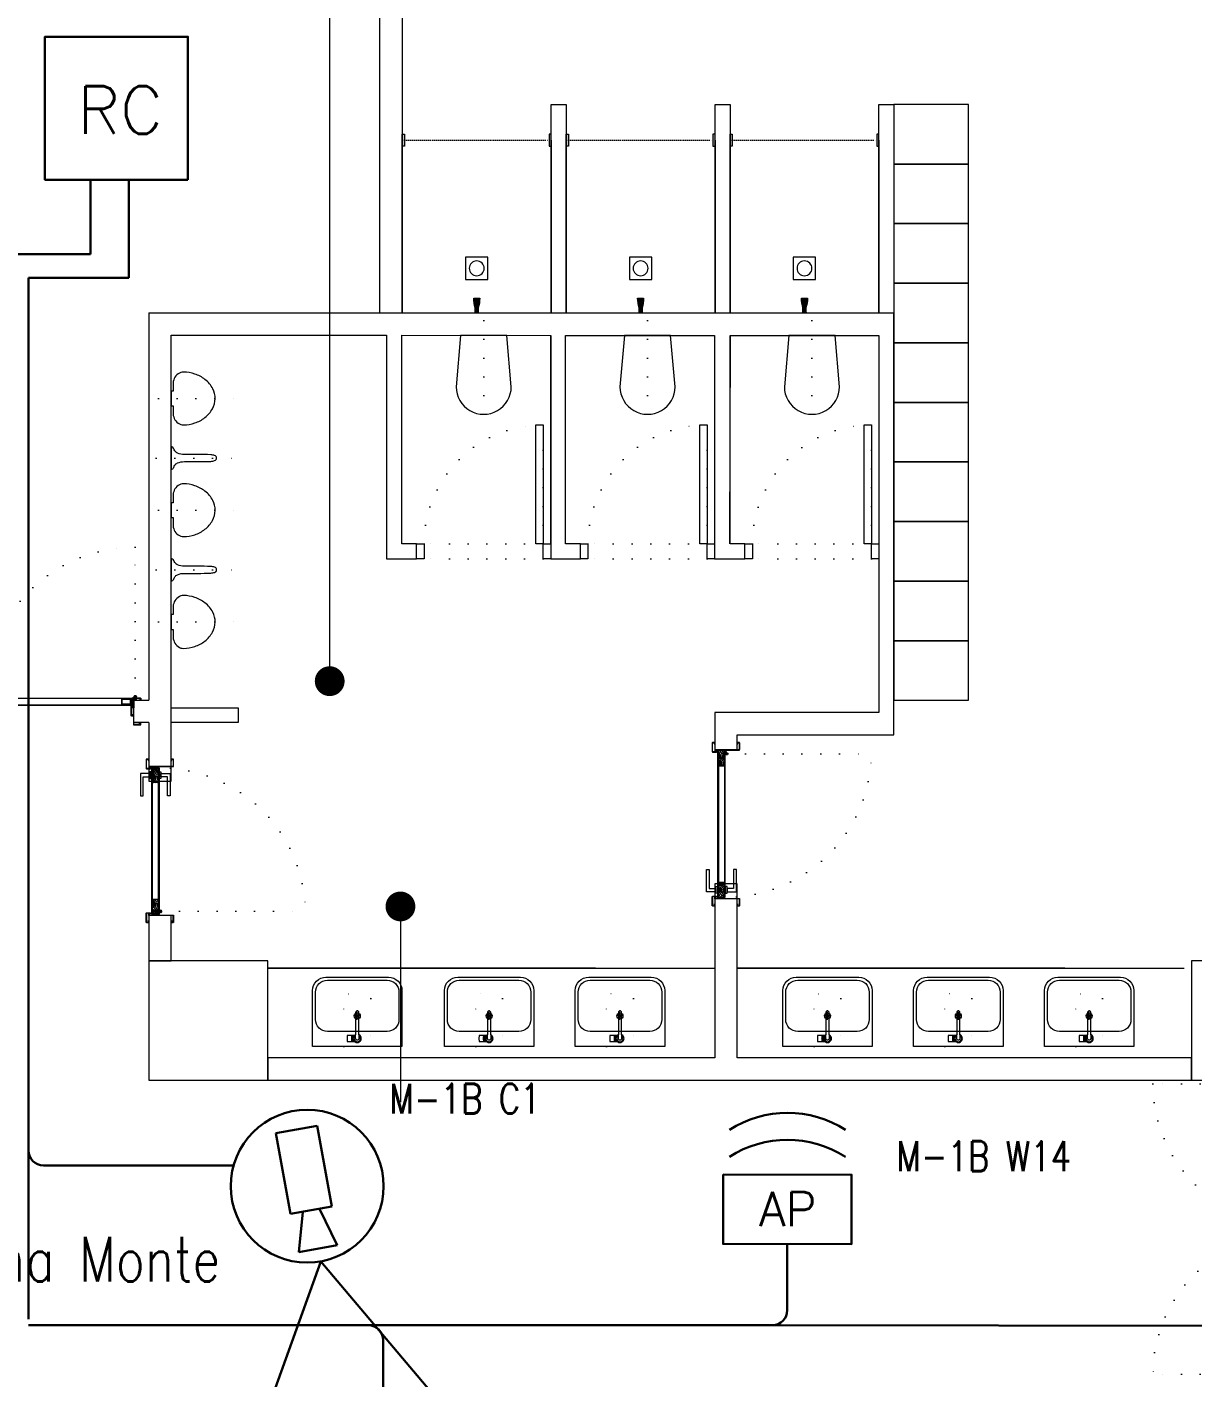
# Model space of a CAD drawing. Header units: metres. Extents: x -13621 to 152406, y -16073 to 22221.
# Drawn here: x 84778 to 85561, y 6990 to 7897 of the extents above; entities that cross this region are included whole.
import ezdxf

# ---------------------------------------------------------------- set-up
doc = ezdxf.new("R2010")
doc.units = ezdxf.units.M
doc.header["$LTSCALE"] = 100
doc.header["$MEASUREMENT"] = 0
doc.linetypes.add('DOT2', pattern=[0.125, 0, -0.125])
doc.linetypes.add('HIDDEN', pattern=[0.375, 0.25, -0.125])
doc.layers.get('0').update_dxf_attribs({"color": 9, "lineweight": 9})
for name, color, linetype, lineweight in [('00', 9, 'Continuous', 9), ('01', 9, 'Continuous', 9), ('05', 9, 'Continuous', 9), ('05S', 9, 'Continuous', 9), ('05V', 9, 'Continuous', 9), ('06B', 9, 'Continuous', 9), ('06C @ 1', 9, 'Continuous', 9), ('07K', 9, 'Continuous', 9), ('09', 9, 'Continuous', 9), ('10', 9, 'Continuous', 9), ('11', 9, 'Continuous', 9), ('12', 9, 'Continuous', 9), ('15', 9, 'Continuous', 9), ('20', 9, 'DOT2', 9), ('21_mahal200', 9, 'Continuous', 9), ('Data  Tavan', 170, 'Continuous', 30), ('E-ACCESS POINT (KABLOSUZ ERİŞİM İÇİN)', 7, 'Continuous', 30), ('E-DAHİLİ DOME KAMERA', 7, 'Continuous', 30), ('E-DAHİLİ KAMERA', 7, 'Continuous', 30), ('E-TELEFON  DATA RACK KABİN', 7, 'Continuous', 30), ('E-YAZI', 7, 'Continuous', 30)]:
    doc.layers.add(name, color=color, linetype=linetype, lineweight=lineweight)
doc.styles.add('E-YAZI', font='txttw.shx')
doc.styles.add('MuuM_TEXT-STANDART', font='ARIALN.TTF')
doc.dimstyles.new('MuuM_DIM200', dxfattribs={"dimscale": 20, "dimtxt": 2, "dimasz": 1, "dimexe": 1, "dimexo": 1, "dimgap": 1, "dimtad": 1, "dimdec": 1, "dimrnd": 0.5, "dimdsep": 46, "dimtxsty": 'MuuM_TEXT-STANDART', "dimblk": 'ARCHTICK', "dimcen": 0, "dimdle": 0.15, "dimclrd": 256, "dimclre": 256, "dimclrt": 256, "dimadec": 0, "dimazin": 0, "dimtfac": 5, "dimtdec": 1, "dimtix": 1, "dimtmove": 2, "dimatfit": 3, "dimldrblk": 'DOT', "dimfxl": 3, "dimfxlon": 1, "dimtolj": 1, "dimlwd": -1, "dimlwe": -1, "dimarcsym": 0})

# ---------------------------------------------------------------- blocks, each defined once
blk = doc.blocks.new('100_TELEFON DATA RACK KABİN')
at = {"layer": 'E-TELEFON  DATA RACK KABİN', "color": 4}
blk.add_lwpolyline([(2.4, 0), (2.4, 4.8), (-2.4, 4.8), (-2.4, 0)], close=True, dxfattribs=at)
at = {"layer": 'E-TELEFON  DATA RACK KABİN', "color": 3, "style": 'E-YAZI'}
blk.add_text('RC', height=1.6, dxfattribs=at).set_placement((-1.312, 1.543))
blk = doc.blocks.new('100_DAHİLİ DOME KAMERA')
at = {"layer": 'E-DAHİLİ DOME KAMERA', "color": 4}
for p, q in [((-1.936, 0.715), (-1.936, -0.689)), ((0.82, 0.715), (-1.936, 0.715)), ((0.82, -0.689), (0.82, 0.715)), ((0.82, 0.294), (2.131, 0.668)), ((2.131, 0.668), (2.131, -0.643)), ((0.82, -0.268), (2.131, -0.643)), ((-1.936, -0.689), (0.82, -0.689))]:
    blk.add_line(p, q, dxfattribs=at)
at = {"layer": 'E-DAHİLİ DOME KAMERA', "color": 4, "linetype": 'Continuous'}
blk.add_circle((0, 0), 2.566, dxfattribs=at)
at = {"layer": 'E-DAHİLİ KAMERA', "color": 4}
for q in [(13.416, 6.264), (13.416, -6.264)]:
    blk.add_line((2.566, 0), q, dxfattribs=at)
blk = doc.blocks.new('*U215')
at = {"layer": 'E-ACCESS POINT (KABLOSUZ ERİŞİM İÇİN)', "color": 4}
blk.add_lwpolyline([(-2.395, 3.237), (2.395, 3.237), (2.395, 0.647), (-2.395, 0.647)], close=True, dxfattribs=at)
at = {"layer": 'E-ACCESS POINT (KABLOSUZ ERİŞİM İÇİN)', "color": 3}
for centre in [(0, 1.555), (0, 0.549)]:
    blk.add_arc(centre, 3.988, 57.1828, 122.8172, dxfattribs=at)
at = {"layer": 'E-ACCESS POINT (KABLOSUZ ERİŞİM İÇİN)', "color": 3, "style": 'E-YAZI'}
blk.add_text('AP', height=1.28, dxfattribs=at).set_placement((-1.054, 1.311))
blk = doc.blocks.new('p-kolon_80x80')
blk.add_lwpolyline([(-40, -40), (40, -40), (40, 40), (-40, 40)], close=True)
blk = doc.blocks.new('1.Bod.Ara.Sitatik Elk')
at = {"layer": '01'}
for p in [(900, -1400), (1600, -1400)]:
    blk.add_blockref('p-kolon_80x80', p, dxfattribs=at)
blk = doc.blocks.new('_ArchTick')
at = {"color": 0, "linetype": 'ByBlock', "const_width": 0.15}
blk.add_lwpolyline([(-0.5, -0.5), (0.5, 0.5)], dxfattribs=at)
blk = doc.blocks.new('_Dot')
at = {"color": 0, "linetype": 'ByBlock', "lineweight": -2}
blk.add_line((-0.5, 0), (-1, 0), dxfattribs=at)
at = {"color": 0, "linetype": 'ByBlock', "const_width": 0.5}
blk.add_lwpolyline([(-0.25, 0, 1), (0.25, 0, 1)], format="xyb", close=True, dxfattribs=at)
blk = doc.blocks.new('p-kapı kolu')
for points in [[(2.2, 0), (2.2, -1.25), (-2.2, -1.25), (-2.2, 0), (2.2, 0)], [(1.225, -1.25), (1.225, -7.5), (-13.775, -7.5), (-13.775, -5.625), (-1.025, -5.625), (-1.025, -5.625), (-1.025, -1.25), (1.225, -1.25)]]:
    blk.add_lwpolyline(points)
blk = doc.blocks.new('K-AH-01')
at = {"layer": '09'}
h = blk.add_hatch(dxfattribs=at)
h.set_pattern_fill('LOGEND', color=256, scale=10, style=0)
h.set_pattern_definition([(7e-15, (-3944.073, -2726.897), (10, 10), [3, -7]), (7e-15, (-3944.073, -2726.397), (10, 10), [3, -7]), (7e-15, (-3943.573, -2725.397), (10, 10), [2, -8]), (7e-15, (-3943.073, -2724.397), (10, 10), [1.5, -8.5]), (7e-15, (-3943.073, -2723.397), (10, 10), [1, -9]), (7e-15, (-3945.573, -2722.397), (10, 10), [0.5, -2.5, 0.5, -6.5]), (7e-15, (-3944.073, -2721.897), (10, 10), [0.5, -4, 1.5, -4]), (7e-15, (-3942.073, -2721.397), (10, 10), [0.5, -0.5, 0.5, -8.5]), (7e-15, (-3942.573, -2720.897), (10, 10), [0.5, -9.5]), (7e-15, (-3943.073, -2719.897), (10, 10), [1.5, -8.5]), (7e-15, (-3943.073, -2718.897), (10, 10), [2, -8]), (7e-15, (-3943.573, -2717.897), (10, 10), [2.5, -3, 0.5, -4]), (90, (-3947.573, -2723.897), (-10, 10), [0.5, -1, 2.5, -6]), (90, (-3947.073, -2722.897), (-10, 10), [0.5, -0.5, 1.5, -7.5]), (90, (-3946.573, -2718.897), (-10, 10), [1, -9]), (90, (-3946.073, -2722.897), (-10, 10), [2, -3, 0.5, -4.5]), (90, (-3945.573, -2717.397), (-10, 10), [0.5, -9.5]), (90, (-3945.073, -2722.397), (-10, 10), [1.5, -8.5]), (90, (-3944.073, -2721.897), (-10, 10), [1, -9]), (90, (-3943.073, -2721.897), (-10, 10), [0.5, -1.5, 1.5, -6.5]), (90, (-3942.573, -2721.397), (-10, 10), [0.5, -9.5]), (90, (-3942.073, -2723.397), (-10, 10), [1.4, -8.6]), (90, (-3941.573, -2725.397), (-10, 10), [1, -9]), (90, (-3940.573, -2721.397), (-10, 10), [0.5, -9.5]), (90, (-3939.573, -2721.897), (-10, 10), [1.5, -8.5]), (90, (-3938.573, -2721.897), (-10, 10), [1.5, -8.5]), (45, (-3940.073, -2725.8966), (1e-15, 10), [0.7071, -0.7071, 0.7071, -12.020836]), (45, (-3942.073, -2723.3966), (1e-15, 10), [1.4142, -12.727936]), (45, (-3946.073, -2718.3966), (1e-15, 10), [1.4142, -12.727936]), (45, (-3944.073, -2720.8966), (1e-15, 10), [1.4142, -12.727936]), (45, (-3943.573, -2722.8966), (1e-15, 10), [1.4142, -12.727936]), (45, (-3940.573, -2724.8966), (1e-15, 10), [1.4142, -12.727936]), (45, (-3941.573, -2724.3966), (1e-15, 10), [2.12132, -12.020816]), (45, (-3944.573, -2719.8966), (1e-15, 10), [0.7071, -13.435036]), (45, (-3945.073, -2718.8966), (1e-15, 10), [0.7071, -13.435036]), (45, (-3941.073, -2718.8966), (1e-15, 10), [0.7071, -13.435036]), (45, (-3945.073, -2723.8966), (1e-15, 10), [0.7071, -13.435036]), (45, (-3939.573, -2720.3966), (1e-15, 10), [0.7071, -13.435036]), (45, (-3943.073, -2721.3966), (1e-15, 10), [0.7071, -13.435036]), (45, (-3942.073, -2720.3966), (1e-15, 10), [0.7071, -13.435036]), (135, (-3942.573, -2722.3966), (-10, 1e-15), [0.7071, -0.7071, 2.12132, -10.606616]), (135, (-3941.073, -2722.3966), (-10, 1e-15), [0.7071, -13.435036]), (135, (-3941.073, -2725.8966), (-10, 1e-15), [0.7071, -13.435036]), (135, (-3943.073, -2723.3966), (-10, 1e-15), [0.7071, -13.435036]), (135, (-3941.573, -2721.3966), (-10, 1e-15), [0.7071, -13.435036]), (135, (-3944.073, -2723.8966), (-10, 1e-15), [0.7071, -13.435036]), (135, (-3940.073, -2723.8966), (-10, 1e-15), [0.7071, -13.435036]), (135, (-3947.073, -2726.8966), (-10, 1e-15), [0.7071, -13.435036]), (135, (-3946.573, -2726.3966), (-10, 1e-15), [1.4142, -12.727936]), (135, (-3946.073, -2725.8966), (-10, 1e-15), [1.4142, -12.727936]), (135, (-3945.073, -2725.8966), (-10, 1e-15), [1.4142, -12.727936]), (135, (-3944.573, -2724.8966), (-10, 1e-15), [1.4142, -12.727936]), (135, (-3940.573, -2720.8966), (-10, 1e-15), [1.4142, -12.727936]), (135, (-3938.573, -2725.8966), (-10, 1e-15), [1.4142, -12.727936]), (135, (-3938.073, -2717.8966), (-10, 1e-15), [1.4142, -12.727936]), (135, (-3938.073, -2718.8966), (-10, 1e-15), [1.4142, -12.727936]), (135, (-3939.073, -2719.3966), (-10, 1e-15), [1.4142, -12.727936]), (135, (-3946.073, -2719.3966), (-10, 1e-15), [2.12132, -12.020816]), (135, (-3939.573, -2720.3966), (-10, 1e-15), [2.12132, -12.020816]), (26.56505, (-3945.0727, -2717.3966), (10, 4e-09), [1.118, -21.24268]), (26.56505, (-3945.0727, -2722.3966), (10, 4e-09), [1.118, -21.24268]), (26.56505, (-3944.0727, -2719.3966), (10, 4e-09), [1.118, -21.24268]), (26.56505, (-3941.0727, -2726.3966), (10, 4e-09), [1.118, -21.24268]), (26.56505, (-3941.5727, -2725.3966), (10, 4e-09), [1.118, -21.24268]), (26.56505, (-3944.5727, -2723.3966), (10, 4e-09), [1.118, -21.24268]), (26.56505, (-3944.5727, -2718.3966), (10, 4e-09), [1.118, -21.24268]), (26.56505, (-3941.5727, -2721.3966), (10, 4e-09), [2.236, -20.12468]), (63.43495, (-3941.5727, -2719.8966), (5e-10, 10), [1.118, -21.24268]), (63.43495, (-3940.0727, -2722.8966), (5e-10, 10), [1.118, -21.24268]), (63.43495, (-3945.0727, -2720.8966), (5e-10, 10), [1.118, -21.24268]), (63.43495, (-3947.0727, -2720.3966), (5e-10, 10), [1.118, -21.24268]), (63.43495, (-3941.0727, -2722.3966), (5e-10, 10), [1.118, -21.24268]), (63.43495, (-3942.0727, -2722.3966), (5e-10, 10), [1.118, -21.24268]), (63.43495, (-3946.0727, -2720.8966), (5e-10, 10), [2.236, -20.12468]), (63.43495, (-3938.5727, -2724.3966), (5e-10, 10), [2.236, -20.12468]), (63.43495, (-3939.5727, -2723.8966), (5e-10, 10), [2.236, -20.12468]), (116.56505, (-3947.5727, -2725.3966), (-4e-09, 10), [1.118, -21.24268]), (116.56505, (-3947.5727, -2719.8966), (-4e-09, 10), [1.118, -21.24268]), (116.56505, (-3945.5727, -2726.8966), (-4e-09, 10), [1.118, -21.24268]), (116.56505, (-3946.5727, -2717.8966), (-4e-09, 10), [1.118, -21.24268]), (116.56505, (-3945.5727, -2723.8966), (-4e-09, 10), [1.118, -21.24268]), (116.56505, (-3943.5727, -2722.8966), (-4e-09, 10), [1.118, -21.24268]), (116.56505, (-3942.5727, -2720.8966), (-4e-09, 10), [1.118, -21.24268]), (116.56505, (-3947.0727, -2724.8966), (3.2e-06, 10.0000016), [1.118, -21.24268]), (116.56505, (-3944.5727, -2723.3966), (-4e-09, 10), [1.118, -21.24268]), (116.56505, (-3941.5727, -2724.3966), (-4e-09, 10), [1.118, -21.24268]), (116.56505, (-3940.5727, -2723.3966), (-4e-09, 10), [1.118, -21.24268]), (116.56505, (-3938.5727, -2720.3966), (-4e-09, 10), [1.118, -21.24268]), (116.56505, (-3946.0727, -2717.3966), (-4e-09, 10), [1.118, -21.24268]), (116.56505, (-3947.5727, -2717.8966), (-4e-09, 10), [2.236, -20.12468]), (116.56505, (-3946.0727, -2724.8966), (-4e-09, 10), [2.236, -20.12468]), (153.43495, (-3947.5727, -2726.3966), (-10, 5e-10), [1.118, -21.24268]), (153.43495, (-3939.0727, -2726.8966), (-10, 5e-10), [1.118, -21.24268]), (153.43495, (-3939.5727, -2721.8966), (-10, 5e-10), [1.118, -21.24268]), (153.43495, (-3943.5727, -2725.3966), (-10, 5e-10), [1.118, -21.24268]), (153.43495, (-3944.0727, -2726.3966), (-10, 5e-10), [1.118, -21.24268]), (153.43495, (-3943.0727, -2724.3966), (-10, 5e-10), [1.118, -21.24268]), (153.43495, (-3940.0727, -2718.3966), (-10, 5e-10), [1.118, -21.24268]), (153.43495, (-3939.0727, -2717.8966), (-10, 5e-10), [2.236, -20.12468])])
h.paths.add_polyline_path([(10.77, 6.46), (10.77, 2.46), (0.77, 2.46), (0.77, 6.46)])
h = blk.add_hatch(dxfattribs=at)
h.set_pattern_fill('LOGEND', color=256, scale=10, style=0)
h.set_pattern_definition([(7e-15, (-3938.781, -2726.897), (10, 10), [3, -7]), (7e-15, (-3938.781, -2726.397), (10, 10), [3, -7]), (7e-15, (-3938.281, -2725.397), (10, 10), [2, -8]), (7e-15, (-3937.781, -2724.397), (10, 10), [1.5, -8.5]), (7e-15, (-3937.781, -2723.397), (10, 10), [1, -9]), (7e-15, (-3940.281, -2722.397), (10, 10), [0.5, -2.5, 0.5, -6.5]), (7e-15, (-3938.781, -2721.897), (10, 10), [0.5, -4, 1.5, -4]), (7e-15, (-3936.781, -2721.397), (10, 10), [0.5, -0.5, 0.5, -8.5]), (7e-15, (-3937.281, -2720.897), (10, 10), [0.5, -9.5]), (7e-15, (-3937.781, -2719.897), (10, 10), [1.5, -8.5]), (7e-15, (-3937.781, -2718.897), (10, 10), [2, -8]), (7e-15, (-3938.281, -2717.897), (10, 10), [2.5, -3, 0.5, -4]), (90, (-3942.281, -2723.897), (-10, 10), [0.5, -1, 2.5, -6]), (90, (-3941.781, -2722.897), (-10, 10), [0.5, -0.5, 1.5, -7.5]), (90, (-3941.281, -2718.897), (-10, 10), [1, -9]), (90, (-3940.781, -2722.897), (-10, 10), [2, -3, 0.5, -4.5]), (90, (-3940.281, -2717.397), (-10, 10), [0.5, -9.5]), (90, (-3939.781, -2722.397), (-10, 10), [1.5, -8.5]), (90, (-3938.781, -2721.897), (-10, 10), [1, -9]), (90, (-3937.781, -2721.897), (-10, 10), [0.5, -1.5, 1.5, -6.5]), (90, (-3937.281, -2721.397), (-10, 10), [0.5, -9.5]), (90, (-3936.781, -2723.397), (-10, 10), [1.4, -8.6]), (90, (-3936.281, -2725.397), (-10, 10), [1, -9]), (90, (-3935.281, -2721.397), (-10, 10), [0.5, -9.5]), (90, (-3934.281, -2721.897), (-10, 10), [1.5, -8.5]), (90, (-3933.281, -2721.897), (-10, 10), [1.5, -8.5]), (45, (-3934.781, -2725.8966), (1e-15, 10), [0.7071, -0.7071, 0.7071, -12.020836]), (45, (-3936.781, -2723.3966), (1e-15, 10), [1.4142, -12.727936]), (45, (-3940.781, -2718.3966), (1e-15, 10), [1.4142, -12.727936]), (45, (-3938.781, -2720.8966), (1e-15, 10), [1.4142, -12.727936]), (45, (-3938.281, -2722.8966), (1e-15, 10), [1.4142, -12.727936]), (45, (-3935.281, -2724.8966), (1e-15, 10), [1.4142, -12.727936]), (45, (-3936.281, -2724.3966), (1e-15, 10), [2.12132, -12.020816]), (45, (-3939.281, -2719.8966), (1e-15, 10), [0.7071, -13.435036]), (45, (-3939.781, -2718.8966), (1e-15, 10), [0.7071, -13.435036]), (45, (-3935.781, -2718.8966), (1e-15, 10), [0.7071, -13.435036]), (45, (-3939.781, -2723.8966), (1e-15, 10), [0.7071, -13.435036]), (45, (-3934.281, -2720.3966), (1e-15, 10), [0.7071, -13.435036]), (45, (-3937.781, -2721.3966), (1e-15, 10), [0.7071, -13.435036]), (45, (-3936.781, -2720.3966), (1e-15, 10), [0.7071, -13.435036]), (135, (-3937.281, -2722.3966), (-10, 1e-15), [0.7071, -0.7071, 2.12132, -10.606616]), (135, (-3935.781, -2722.3966), (-10, 1e-15), [0.7071, -13.435036]), (135, (-3935.781, -2725.8966), (-10, 1e-15), [0.7071, -13.435036]), (135, (-3937.781, -2723.3966), (-10, 1e-15), [0.7071, -13.435036]), (135, (-3936.281, -2721.3966), (-10, 1e-15), [0.7071, -13.435036]), (135, (-3938.781, -2723.8966), (-10, 1e-15), [0.7071, -13.435036]), (135, (-3934.781, -2723.8966), (-10, 1e-15), [0.7071, -13.435036]), (135, (-3941.781, -2726.8966), (-10, 1e-15), [0.7071, -13.435036]), (135, (-3941.281, -2726.3966), (-10, 1e-15), [1.4142, -12.727936]), (135, (-3940.781, -2725.8966), (-10, 1e-15), [1.4142, -12.727936]), (135, (-3939.781, -2725.8966), (-10, 1e-15), [1.4142, -12.727936]), (135, (-3939.281, -2724.8966), (-10, 1e-15), [1.4142, -12.727936]), (135, (-3935.281, -2720.8966), (-10, 1e-15), [1.4142, -12.727936]), (135, (-3933.281, -2725.8966), (-10, 1e-15), [1.4142, -12.727936]), (135, (-3932.781, -2717.8966), (-10, 1e-15), [1.4142, -12.727936]), (135, (-3932.781, -2718.8966), (-10, 1e-15), [1.4142, -12.727936]), (135, (-3933.781, -2719.3966), (-10, 1e-15), [1.4142, -12.727936]), (135, (-3940.781, -2719.3966), (-10, 1e-15), [2.12132, -12.020816]), (135, (-3934.281, -2720.3966), (-10, 1e-15), [2.12132, -12.020816]), (26.56505, (-3939.7813, -2717.3966), (10, 4e-09), [1.118, -21.24268]), (26.56505, (-3939.7813, -2722.3966), (10, 4e-09), [1.118, -21.24268]), (26.56505, (-3938.7813, -2719.3966), (10, 4e-09), [1.118, -21.24268]), (26.56505, (-3935.7813, -2726.3966), (10, 4e-09), [1.118, -21.24268]), (26.56505, (-3936.2813, -2725.3966), (10, 4e-09), [1.118, -21.24268]), (26.56505, (-3939.2813, -2723.3966), (10, 4e-09), [1.118, -21.24268]), (26.56505, (-3939.2813, -2718.3966), (10, 4e-09), [1.118, -21.24268]), (26.56505, (-3936.2813, -2721.3966), (10, 4e-09), [2.236, -20.12468]), (63.43495, (-3936.2813, -2719.8966), (5e-10, 10), [1.118, -21.24268]), (63.43495, (-3934.7813, -2722.8966), (5e-10, 10), [1.118, -21.24268]), (63.43495, (-3939.7813, -2720.8966), (5e-10, 10), [1.118, -21.24268]), (63.43495, (-3941.7813, -2720.3966), (5e-10, 10), [1.118, -21.24268]), (63.43495, (-3935.7813, -2722.3966), (5e-10, 10), [1.118, -21.24268]), (63.43495, (-3936.7813, -2722.3966), (5e-10, 10), [1.118, -21.24268]), (63.43495, (-3940.7813, -2720.8966), (5e-10, 10), [2.236, -20.12468]), (63.43495, (-3933.2813, -2724.3966), (5e-10, 10), [2.236, -20.12468]), (63.43495, (-3934.2813, -2723.8966), (5e-10, 10), [2.236, -20.12468]), (116.56505, (-3942.2813, -2725.3966), (-4e-09, 10), [1.118, -21.24268]), (116.56505, (-3942.2813, -2719.8966), (-4e-09, 10), [1.118, -21.24268]), (116.56505, (-3940.2813, -2726.8966), (-4e-09, 10), [1.118, -21.24268]), (116.56505, (-3941.2813, -2717.8966), (-4e-09, 10), [1.118, -21.24268]), (116.56505, (-3940.2813, -2723.8966), (-4e-09, 10), [1.118, -21.24268]), (116.56505, (-3938.2813, -2722.8966), (-4e-09, 10), [1.118, -21.24268]), (116.56505, (-3937.2813, -2720.8966), (-4e-09, 10), [1.118, -21.24268]), (116.56505, (-3941.7813, -2724.8966), (3.2e-06, 10.0000016), [1.118, -21.24268]), (116.56505, (-3939.2813, -2723.3966), (-4e-09, 10), [1.118, -21.24268]), (116.56505, (-3936.2813, -2724.3966), (-4e-09, 10), [1.118, -21.24268]), (116.56505, (-3935.2813, -2723.3966), (-4e-09, 10), [1.118, -21.24268]), (116.56505, (-3933.2813, -2720.3966), (-4e-09, 10), [1.118, -21.24268]), (116.56505, (-3940.7813, -2717.3966), (-4e-09, 10), [1.118, -21.24268]), (116.56505, (-3942.2813, -2717.8966), (-4e-09, 10), [2.236, -20.12468]), (116.56505, (-3940.7813, -2724.8966), (-4e-09, 10), [2.236, -20.12468]), (153.43495, (-3942.2813, -2726.3966), (-10, 5e-10), [1.118, -21.24268]), (153.43495, (-3933.7813, -2726.8966), (-10, 5e-10), [1.118, -21.24268]), (153.43495, (-3934.2813, -2721.8966), (-10, 5e-10), [1.118, -21.24268]), (153.43495, (-3938.2813, -2725.3966), (-10, 5e-10), [1.118, -21.24268]), (153.43495, (-3938.7813, -2726.3966), (-10, 5e-10), [1.118, -21.24268]), (153.43495, (-3937.7813, -2724.3966), (-10, 5e-10), [1.118, -21.24268]), (153.43495, (-3934.7813, -2718.3966), (-10, 5e-10), [1.118, -21.24268]), (153.43495, (-3933.7813, -2717.8966), (-10, 5e-10), [2.236, -20.12468])])
h.paths.add_polyline_path([(89.06, 2.47), (89.06, 6.46), (99.06, 6.47), (99.06, 2.47)])
at = {"layer": '10'}
for points in [[(-0.44, -1.7), (1.3, -1.7, 0.414214), (1.6, -1.4), (1.6, 1.1, 0.414214), (1.3, 1.4, 0.414214), (1, 1.1), (1, 0.2), (0.2, 0.2), (0.2, 16.4, 0.414214), (-0.1, 16.7), (-4.6, 16.7, 0.414214), (-4.9, 16.4), (-4.9, 15.3, 0.414214), (-4.6, 15), (-3.5, 15), (-3.5, 15.2), (-4.6, 15.2, -0.414214), (-4.7, 15.3), (-4.7, 16.4, -0.414214), (-4.6, 16.5), (-0.2, 16.5), (-0.1, 16.5, -0.414214), (0, 16.4), (0, 0), (1.2, 0), (1.2, 1.1, -0.414214), (1.3, 1.2, -0.414214), (1.4, 1.1), (1.4, -1.4, -0.414214), (1.3, -1.5), (-0.44, -1.5), (-4.6, -1.5, -0.414214), (-4.7, -1.4), (-4.7, -0.3, -0.414214), (-4.6, -0.2), (-3.5, -0.2), (-3.5, 0), (-4.6, 0, 0.414214), (-4.9, -0.3), (-4.9, -1.4, 0.414214), (-4.6, -1.7)], [(100.44, -1.7), (98.7, -1.7, -0.414214), (98.4, -1.4), (98.4, 1.1, -0.414214), (98.7, 1.4, -0.414214), (99, 1.1), (99, 0.2), (99.8, 0.2), (99.8, 16.4, -0.414214), (100.1, 16.7), (104.6, 16.7, -0.414214), (104.9, 16.4), (104.9, 15.3, -0.414214), (104.6, 15), (103.5, 15), (103.5, 15.2), (104.6, 15.2, 0.414214), (104.7, 15.3), (104.7, 16.4, 0.414214), (104.6, 16.5), (100.2, 16.5), (100.1, 16.5, 0.414214), (100, 16.4), (100, 0), (98.8, 0), (98.8, 1.1, 0.414214), (98.7, 1.2, 0.414214), (98.6, 1.1), (98.6, -1.4, 0.414214), (98.7, -1.5), (100.44, -1.5), (104.6, -1.5, 0.414214), (104.7, -1.4), (104.7, -0.3, 0.414214), (104.6, -0.2), (103.5, -0.2), (103.5, 0), (104.6, 0, -0.414214), (104.9, -0.3), (104.9, -1.4, -0.414214), (104.6, -1.7)], [(2.15, 7.6), (0.77, 6.96), (0.77, 4.09), (0.57, 4.09), (0.57, 7.09), (2.04, 7.77, -14.796002)]]:
    blk.add_lwpolyline(points, format="xyb", close=True, dxfattribs=at)
blk.add_circle((2.72, 8.09), 0.55, dxfattribs=at)
at = {"layer": '12'}
for points in [[(0.77, 6.46), (99.06, 6.47), (99.06, 6.97), (0.77, 6.96)], [(0.77, 2.46), (10.77, 2.46), (10.77, 6.46), (0.77, 6.46)], [(0.77, 2.46), (99.06, 2.46), (99.06, 1.96), (0.77, 1.96)], [(89.06, 2.46), (99.06, 2.46), (99.06, 6.47), (89.06, 6.47)]]:
    blk.add_lwpolyline(points, close=True, dxfattribs=at)
at = {"layer": '20'}
blk.add_lwpolyline([(2.72, 8.09), (2.72, 105.23)], dxfattribs=at)
at = {"layer": '20', "linetype": 'HIDDEN'}
for points in [[(1.97, 6.89), (1.97, 5.39), (3.47, 5.39), (3.47, 6.89)], [(2.17, 7.58), (2.17, 5.59), (3.27, 5.59), (3.27, 7.58)]]:
    blk.add_lwpolyline(points, dxfattribs=at)
at = {"layer": '20'}
blk.add_arc((0.77, 6.96), 98.29, 357.08416, 88.86324, dxfattribs=at)
at = {"layer": '06C @ 1', "xscale": -1, "rotation": 180}
blk.add_blockref('p-kapı kolu', (94.06, 6.97), dxfattribs=at)
at = {"layer": '06C @ 1'}
blk.add_blockref('p-kapı kolu', (94.06, 1.96), dxfattribs=at)
blk = doc.blocks.new('p-duş kabini')
at = {"layer": '05S'}
h = blk.add_hatch(color=256, dxfattribs=at)
h.paths.add_polyline_path([(-485, 1200), (-485, 1120), (-500, 1120), (-500, 1200)])
h.paths.add_polyline_path([(485, 1200), (485, 1120), (500, 1120), (500, 1200)])
h = blk.add_hatch(color=256, dxfattribs=at)
edge = h.paths.add_edge_path()
edge.add_line((20, 100), (-20, 100))
edge.add_arc((217, 103.2), 237.1, 180.77287, 196.71945)
edge.add_line((-10, 35), (-10, 4))
edge.add_line((-10, 4), (-15, 4))
edge.add_line((-15, 4), (-15, 0))
edge.add_line((-15, 0), (15, 0))
edge.add_line((15, 0), (15, 4))
edge.add_line((15, 4), (10, 4))
edge.add_line((10, 4), (10, 35))
edge.add_arc((-217, 103.2), 237.1, 343.28055, 359.22713)
for points in [[(-485, 1200), (-485, 1120), (-500, 1120), (-500, 1200)], [(485, 1200), (485, 1120), (500, 1120), (500, 1200)], [(75, 375), (75, 225), (-75, 225), (-75, 375)]]:
    blk.add_lwpolyline(points, close=True)
blk.add_lwpolyline([(-500, 1160), (-500, 0), (500, 0), (500, 1160)])
at = {"linetype": 'DOT2'}
blk.add_lwpolyline([(485, 1160), (-485, 1160)], dxfattribs=at)
blk.add_lwpolyline([(20, 100), (-20, 100, 0.069693), (-10, 35), (-10, 4), (-15, 4), (-15, 0), (15, 0), (15, 4), (10, 4), (10, 35, 0.069693), (20, 100)], format="xyb")
blk.add_circle((0, 300), 50)
blk = doc.blocks.new('gr-p-barel kilitli kapı kolu')
at = {"layer": '05S'}
h = blk.add_hatch(color=256, dxfattribs=at)
h.paths.add_polyline_path([(1.3, 0.8), (-1.3, 0.8), (-1.3, 0.7), (1.3, 0.7)])
h.paths.add_polyline_path([(2.75, 0.7), (-2.75, 0.7), (-2.75, 0), (2.75, 0)])
h.paths.add_polyline_path([(-11.7, 4.9), (-11.7, 6.7), (0.9, 6.7), (0.9, 0.8), (-0.9, 0.8), (-0.9, 4.9)])
at = {"flags": 128}
for points in [[(-0.9, 0.8), (-0.9, 4.9), (-11.7, 4.9), (-11.7, 6.7), (0.9, 6.7), (0.9, 0.8)], [(-0.8, 5), (0.8, 6.6)]]:
    blk.add_lwpolyline(points, dxfattribs=at)
blk.add_lwpolyline([(-2.75, 0), (-2.75, 0.7), (2.75, 0.7), (2.75, 0)])
blk.add_lwpolyline([(-1.3, 0.7), (1.3, 0.7), (1.3, 0.8), (-1.3, 0.8)], close=True)
blk = doc.blocks.new('prf-scr2')
at = {"linetype": 'DOT2', "ltscale": 10}
blk.add_line((0, 0.19), (0, -1.06), dxfattribs=at)
for p, q in [((0.09, -0.24), (-0.09, -0.2)), ((-0.09, -0.24), (0.09, -0.28)), ((0.09, -0.32), (-0.09, -0.28)), ((-0.09, -0.32), (0.09, -0.36)), ((0.09, -0.4), (-0.09, -0.36)), ((-0.09, -0.4), (0.09, -0.44)), ((0.09, -0.48), (-0.09, -0.44)), ((-0.09, -0.48), (0.09, -0.52)), ((0.09, -0.56), (-0.09, -0.52)), ((-0.09, -0.56), (0.09, -0.6)), ((0.09, -0.64), (-0.09, -0.6)), ((-0.09, -0.64), (0.09, -0.68)), ((0.09, -0.72), (-0.09, -0.68)), ((-0.09, -0.72), (0.09, -0.76)), ((0.06, -0.84), (-0.08, -0.76)), ((-0.07, -0.8), (0.06, -0.84)), ((0.09, -0.17), (0, -0.15)), ((0, -0.18), (0.09, -0.2))]:
    blk.add_line(p, q)
blk.add_lwpolyline([(0.23, 0), (-0.23, 0), (-0.23, -0.01), (-0.12, -0.14), (0.12, -0.14), (0.23, -0.01), (0.23, 0)], close=True)
for points in [[(0.23, -0.01), (-0.23, -0.01)], [(-0.09, -0.14), (-0.09, -0.2), (-0.12, -0.22), (-0.12, -0.23), (-0.09, -0.24), (-0.09, -0.28), (-0.12, -0.3), (-0.12, -0.31), (-0.09, -0.32), (-0.09, -0.36), (-0.12, -0.38), (-0.12, -0.39), (-0.09, -0.4), (-0.09, -0.44), (-0.12, -0.46), (-0.12, -0.46), (-0.09, -0.48), (-0.09, -0.52), (-0.12, -0.54), (-0.12, -0.54), (-0.09, -0.56), (-0.09, -0.6), (-0.12, -0.62), (-0.12, -0.62), (-0.09, -0.64), (-0.09, -0.68), (-0.12, -0.69), (-0.12, -0.7), (-0.09, -0.72), (-0.09, -0.73), (-0.08, -0.76), (-0.1, -0.77), (-0.1, -0.78), (-0.07, -0.8), (-0.01, -0.94), (0, -0.95), (0.01, -0.94), (0.08, -0.76), (0.09, -0.76), (0.12, -0.74), (0.12, -0.73), (0.09, -0.72), (0.09, -0.68), (0.12, -0.66), (0.12, -0.66), (0.09, -0.64), (0.09, -0.6), (0.12, -0.58), (0.12, -0.58), (0.09, -0.56), (0.09, -0.52), (0.12, -0.5), (0.12, -0.5), (0.09, -0.48), (0.09, -0.44), (0.12, -0.43), (0.12, -0.42), (0.09, -0.4), (0.09, -0.36), (0.12, -0.35), (0.12, -0.34), (0.09, -0.32), (0.09, -0.28), (0.12, -0.27), (0.12, -0.26), (0.09, -0.24), (0.09, -0.2), (0.12, -0.19), (0.12, -0.18), (0.09, -0.17), (0.09, -0.14)]]:
    blk.add_lwpolyline(points)
blk = doc.blocks.new('K-SAC-01')
at = {"layer": '10'}
for points in [[(-4.6, 16.2, -0.414214), (-4.5, 16.3), (-0.1, 16.3, -0.414214), (0, 16.2), (0, 5.9), (0.2, 5.9), (0.2, 16.2, 0.414214), (-0.1, 16.5), (-4.5, 16.5, 0.414214), (-4.8, 16.2), (-4.8, 15.3, 0.414214), (-4.5, 15), (-3.4, 15), (-3.4, 15.2), (-4.5, 15.2, -0.414214), (-4.6, 15.3)], [(0.2, 10.3, -0.414214), (0.5, 10.6), (1.5, 10.6, -0.414214), (1.8, 10.3), (1.8, 3.9, -0.414214), (1.5, 3.6, -0.414214), (1.2, 3.9), (1.2, 4.8), (0.2, 4.8), (0.2, -1.2, -0.414214), (-0.1, -1.5), (-4.5, -1.5, -0.414214), (-4.8, -1.2), (-4.8, -0.3, -0.414214), (-4.5, 0), (-3.4, 0), (-3.4, -0.2), (-4.5, -0.2, 0.414214), (-4.6, -0.3), (-4.6, -1.2, 0.414214), (-4.5, -1.3), (-0.1, -1.3, 0.414214), (0, -1.2), (0, 5), (1.4, 5), (1.4, 3.9, 0.414214), (1.5, 3.8, 0.414214), (1.6, 3.9), (1.6, 10.3, 0.414214), (1.5, 10.4), (0.5, 10.4, 0.414214), (0.4, 10.3), (0.4, 9.4), (0.2, 9.4)], [(99.8, 10.3, 0.414214), (99.5, 10.6), (98.5, 10.6, 0.414214), (98.2, 10.3), (98.2, 3.9, 0.414214), (98.5, 3.6, 0.414214), (98.8, 3.9), (98.8, 4.8), (99.8, 4.8), (99.8, -1.2, 0.414214), (100.1, -1.5), (104.5, -1.5, 0.414214), (104.8, -1.2), (104.8, -0.3, 0.414214), (104.5, 0), (103.4, 0), (103.4, -0.2), (104.5, -0.2, -0.414214), (104.6, -0.3), (104.6, -1.2, -0.414214), (104.5, -1.3), (100.1, -1.3, -0.414214), (100, -1.2), (100, 5), (98.6, 5), (98.6, 3.9, -0.414214), (98.5, 3.8, -0.414214), (98.4, 3.9), (98.4, 10.3, -0.414214), (98.5, 10.4), (99.5, 10.4, -0.414214), (99.6, 10.3), (99.6, 9.4), (99.8, 9.4)], [(104.6, 16.2, 0.414214), (104.5, 16.3), (100.1, 16.3, 0.414214), (100, 16.2), (100, 5.9), (99.8, 5.9), (99.8, 16.2, -0.414214), (100.1, 16.5), (104.5, 16.5, -0.414214), (104.8, 16.2), (104.8, 15.3, -0.414214), (104.5, 15), (103.4, 15), (103.4, 15.2), (104.5, 15.2, 0.414214), (104.6, 15.3)], [(-0.38, -2.01), (1, -1.37), (1, 1.5), (1.2, 1.5), (1.2, -1.5), (-0.27, -2.18, -14.796002)]]:
    blk.add_lwpolyline(points, format="xyb", close=True, dxfattribs=at)
for points in [[(98.8, 0.15), (98.8, 2.15), (99.1, 2.15), (99.1, 3.19), (1.5, 3.19), (1.5, 2.15), (1.8, 2.15), (1.8, 0.15), (1.5, 0.15), (1.5, 1.85), (1.2, 1.85), (1.2, 3.49), (99.4, 3.49), (99.4, 1.85), (99.1, 1.85), (99.1, 0.15)], [(98.8, 2.15), (98.8, 0.15), (99.4, 0.15), (99.4, -1.5), (1.2, -1.5), (1.2, 0.15), (1.8, 0.15), (1.8, 2.15), (2.1, 2.15), (2.1, -0.15), (1.5, -0.15), (1.5, -1.2), (99.1, -1.2), (99.1, -0.15), (98.5, -0.15), (98.5, 2.15), (98.8, 2.15)]]:
    blk.add_lwpolyline(points, dxfattribs=at)
for points in [[(2.1, 3), (8.1, 3), (8.1, -1), (2.1, -1)], [(2.4, 2.7), (7.8, 2.7), (7.8, -0.7), (2.4, -0.7)], [(98.5, 3), (92.5, 3), (92.5, -1), (98.5, -1)], [(98.2, 2.7), (92.8, 2.7), (92.8, -0.7), (98.2, -0.7)]]:
    blk.add_lwpolyline(points, close=True, dxfattribs=at)
blk.add_circle((-0.95, -2.5), 0.55, dxfattribs=at)
at = {"layer": '20', "linetype": 'HIDDEN'}
for points in [[(-0.2, -1.3), (-0.2, 0), (-1.7, 0), (-1.7, -1.3)], [(-0.4, -1.99), (-0.4, -0.2), (-1.5, -0.2), (-1.5, -1.99)]]:
    blk.add_lwpolyline(points, dxfattribs=at)
at = {"layer": '20'}
blk.add_lwpolyline([(-0.95, -2.5), (-0.95, -102.85)], dxfattribs=at)
blk.add_arc((-0.95, -2.5), 100.35, 270, 1.51314, dxfattribs=at)
at = {"layer": '06B'}
blk.add_blockref('gr-p-barel kilitli kapı kolu', (91.4, 3.51), dxfattribs=at)
at = {"layer": '06B', "xscale": -1, "rotation": 180}
blk.add_blockref('gr-p-barel kilitli kapı kolu', (91.4, -1.51), dxfattribs=at)
at = {"layer": '10', "xscale": -1, "rotation": 90}
blk.add_blockref('prf-scr2', (1.5, 1), dxfattribs=at)
at = {"layer": '10', "rotation": 270}
blk.add_blockref('prf-scr2', (99.1, 1.22), dxfattribs=at)
blk = doc.blocks.new('A$C6B6E2180')
for points in [[(-2.42, 0), (2.42, 0)], [(0, 2.66), (0, -2.66)]]:
    blk.add_lwpolyline(points)
for radius in [2, 1]:
    blk.add_circle((0, 0), radius)
blk = doc.blocks.new('p-batarya uno')
at = {"linetype": 'Continuous', "elevation": 5.3}
blk.add_lwpolyline([(1959.69, 13727.45), (1962.73, 13727.45), (1962.83, 13727.49), (1962.88, 13727.6), (1962.95, 13729.55), (1962.88, 13731.5), (1962.83, 13731.6), (1962.73, 13731.65), (1959.69, 13731.65), (1959.65, 13731.57), (1959.65, 13731.52), (1959.41, 13731.55), (1959.35, 13731.55), (1959.25, 13731.65), (1957.79, 13731.65), (1957.49, 13731.89), (1956.84, 13732.15), (1956.4, 13732.22), (1956.15, 13732.25), (1955.46, 13732.15), (1954.81, 13731.89), (1954.25, 13731.45), (1953.81, 13730.89), (1953.55, 13730.24), (1953.45, 13729.55), (1953.55, 13728.86), (1953.81, 13728.21), (1954.25, 13727.65), (1954.81, 13727.21), (1955.05, 13727.11), (1955.05, 13712.11), (1955.09, 13711.84), (1955.2, 13711.58), (1955.37, 13711.36), (1955.6, 13711.19), (1955.87, 13711.09), (1956.15, 13711.05), (1956.43, 13711.09), (1956.7, 13711.19), (1956.93, 13711.36), (1957.1, 13711.58), (1957.21, 13711.84), (1957.25, 13712.11), (1957.25, 13712.3), (1957.25, 13712.43), (1957.25, 13712.66), (1957.25, 13713.02), (1957.25, 13713.51), (1957.25, 13714.13), (1957.25, 13727.11), (1957.49, 13727.21), (1957.79, 13727.45), (1959.25, 13727.45), (1959.35, 13727.55), (1959.41, 13727.55), (1959.65, 13727.57), (1959.65, 13727.52), (1959.69, 13727.45)], close=True, dxfattribs=at)
at = {"linetype": 'Continuous'}
blk.add_lwpolyline([(1955.05, 13727.11), (1955.05, 13729.57), (1955.09, 13729.84), (1955.19, 13730.1), (1955.37, 13730.33), (1955.6, 13730.5), (1955.86, 13730.61), (1956.15, 13730.65), (1956.43, 13730.6), (1956.7, 13730.5), (1956.93, 13730.33), (1957.1, 13730.1), (1957.21, 13729.84), (1957.25, 13729.57), (1957.25, 13729.26), (1957.25, 13728.92), (1957.25, 13727.11)], dxfattribs=at)
for points, elevation in [([(1959.25, 13731.65), (1959.25, 13727.45)], 5.3), ([(1959.35, 13727.55), (1959.35, 13731.55)], 5.31), ([(1959.41, 13731.55), (1959.41, 13727.55)], 5.31), ([(1959.69, 13731.65), (1959.72, 13731.57), (1959.74, 13731.45), (1959.75, 13731.36), (1959.76, 13731.25), (1959.78, 13731.01), (1959.81, 13730.55), (1959.82, 13730.06), (1959.83, 13729.55), (1959.82, 13729.06), (1959.81, 13728.54), (1959.79, 13728.16), (1959.78, 13728.09), (1959.76, 13727.84), (1959.75, 13727.74), (1959.74, 13727.65), (1959.73, 13727.58), (1959.72, 13727.52), (1959.69, 13727.45)], 5.3)]:
    blk.add_lwpolyline(points, dxfattribs=dict(at, elevation=elevation))
blk.add_arc((1956.15, 13729.55), 2.25, 299.26757, 240.73242, dxfattribs=at)
blk = doc.blocks.new('shift lavabo plan-60cm')
at = {"layer": '05S', "ltscale": 2}
for points in [[(29.17, -7.79), (29.17, -7.31, -3.829799), (31.37, -7.31), (31.37, -7.79), (31.61, -7.69), (31.92, -7.45), (33.37, -7.45), (33.37, -3.25), (31.92, -3.25), (31.61, -3.01), (30.96, -2.75), (30.52, -2.68), (30.27, -2.65), (29.58, -2.75), (28.93, -3.01), (28.37, -3.45), (27.93, -4.01), (27.67, -4.66), (27.57, -5.35), (27.67, -6.04), (27.93, -6.69), (28.37, -7.25), (28.93, -7.69)], [(29.17, -7.31, -3.829799), (31.37, -7.31), (31.37, -7.79), (31.61, -7.69), (31.92, -7.45), (33.37, -7.45), (33.37, -3.25), (31.92, -3.25), (31.61, -3.01), (30.96, -2.75), (30.52, -2.68), (30.27, -2.65), (29.58, -2.75), (28.93, -3.01), (28.37, -3.45), (27.93, -4.01), (27.67, -4.66), (27.57, -5.35), (27.67, -6.04), (27.93, -6.69), (28.37, -7.25), (28.93, -7.69), (29.17, -7.79)]]:
    blk.add_hatch(color=256, dxfattribs=at).paths.add_polyline_path(points)
at = {"ltscale": 2}
for points in [[(0, 0), (60, 0), (60, -37.5, -0.414214), (51, -46.5), (9, -46.5, -0.414214), (0, -37.5)], [(10, -10), (50, -10, -0.414214), (58, -18), (58, -36.5, -0.414214), (50, -44.5), (10, -44.5, -0.414214), (2, -36.5), (2, -18, -0.414214)]]:
    blk.add_lwpolyline(points, format="xyb", close=True, dxfattribs=at)
at = {"layer": '20', "linetype": 'DOT2', "ltscale": 2}
blk.add_lwpolyline([(21, 0), (39, 0), (39, -32.23, -0.414214), (36, -35.23), (24, -35.23, -0.414214), (21, -32.23)], format="xyb", close=True, dxfattribs=at)
blk.add_blockref('p-batarya uno', (-1926.15, -13734.9))
at = {"ltscale": 2}
blk.add_blockref('A$C6B6E2180', (30, -20.5), dxfattribs=at)
blk = doc.blocks.new('p-kapı-ah-90')
at = {"linetype": 'DOT2'}
for p, q in [((5, 10), (85, 10)), ((5, 0), (85, 0))]:
    blk.add_line(p, q, dxfattribs=at)
for points in [[(10, 10), (10, 90), (5, 90), (5, 10)], [(0, 0), (5, 0), (5, 10), (0, 10)], [(85, 0), (90, 0), (90, 10), (85, 10)]]:
    blk.add_lwpolyline(points, close=True)
blk.add_lwpolyline([(5, 10), (5, 90, -0.414214), (85, 10, -0.433892)], format="xyb", dxfattribs=at)
blk = doc.blocks.new('p-klozet')
at = {"linetype": 'DOT2'}
blk.add_lwpolyline([(0, 10), (0, -60)], dxfattribs=at)
blk.add_lwpolyline([(-15.5, 0), (15.5, 0), (18.5, -34.47, -1.001588), (-18.5, -34.47)], format="xyb", close=True)
blk = doc.blocks.new('p-pisuar')
at = {"linetype": 'DOT2'}
blk.add_lwpolyline([(0, 10), (0, -45)], dxfattribs=at)
blk.add_lwpolyline([(11.42, 0, -0.252384), (17.51, -5, -0.066704), (17.76, -7, -0.088182), (16.45, -14.39, -0.087476), (12.81, -21.28, -0.105521), (6.87, -26.29, -0.121036), (0.13, -28, -0.141396), (-6.48, -26.6, -0.105521), (-12.79, -21.28, -0.087476), (-16.42, -14.39, -0.088182), (-17.74, -7, -0.055826), (-17.51, -5, -0.252384), (-11.42, 0), (-5, 0), (-5, 1.5), (5, 1.5), (5, 0)], format="xyb", close=True)
blk = doc.blocks.new('p-pisuar bölme')
at = {"linetype": 'DOT2'}
blk.add_lwpolyline([(0, 10), (0, -45)], dxfattribs=at)
blk.add_lwpolyline([(0, 0), (-7.5, 0, 0.335863), (-6.29, -1.8, -0.061447), (-4.83, -2.51, -0.147975), (-3.31, -4.31, -0.105673), (-2.38, -8.95, 0.01101), (-2.23, -26.78, 0.044983), (-1.74, -29.26, 0.284409), (0, -30.59, 0.284409), (1.74, -29.26, 0.044983), (2.23, -26.78, 0.01101), (2.38, -8.95, -0.105673), (3.31, -4.31, -0.147975), (4.83, -2.51, -0.061447), (6.29, -1.8, 0.335863), (7.5, 0)], format="xyb", close=True)
blk = doc.blocks.new('p-giyinme dolabı')
blk.add_lwpolyline([(40, -20), (40, 20), (-10, 20), (-10, -20)], close=True)
blk = doc.blocks.new('1.Bod.Ara.Mimari Elk')
for p, q in [((1239.87, -1090.1), (1240, -1090.1)), ((1350.22, -1090.11), (1350.35, -1090.11))]:
    blk.add_line(p, q)
at = {"layer": '00'}
for p, q in [((860, -925.08), (860, -1185.04)), ((860, -925.08), (1305.09, -925.08)), ((875, -1239.43), (875, -939.92)), ((1250.22, -940.11), (1249.87, -1080.1)), ((850, -1200.04), (850, -1185.04)), ((850, -1185.04), (860, -1185.04)), ((860, -1200.04), (850, -1200.04)), ((860, -1200.04), (860, -1239.43)), ((860, -1239.43), (875, -1239.43)), ((1160, -1365), (940, -1365)), ((1475, -1365), (1255, -1365))]:
    blk.add_line(p, q, dxfattribs=at)
for points in [[(1015.22, -925.08), (1015.22, -575), (907.15, -575), (929.24, -560), (1560, -560), (1560, -575), (1215.22, -575)], [(1215.22, -575), (1030.22, -575), (1030.22, -925.08)], [(1019.52, -939.92), (1019.52, -1090.01), (1039.87, -1090.01), (1039.87, -1080.01), (1029.87, -1080.01), (1029.87, -940.02), (1129.87, -940.08), (1129.87, -1090.1), (1149.87, -1090.1), (1149.87, -1080.1), (1139.87, -1080.1), (1139.87, -940.1), (1239.87, -940.1), (1239.87, -1090.11), (1260.22, -1090.11), (1260.22, -1080.11), (1250.22, -1080.11), (1250.22, -940.11), (1350.22, -940.11), (1350.22, -1193.27), (1240, -1193.27), (1240, -1218.27), (1255, -1218.27), (1255, -1208.27), (1360.22, -1208.27), (1360.22, -925.1), (1025.57, -925.1)], [(875, -939.92), (1019.52, -940.01)], [(1129.87, -1080.1), (1129.87, -940.1)]]:
    blk.add_lwpolyline(points, dxfattribs=at)
for points in [[(1240, -1425), (940, -1425), (940, -1440), (1560, -1440), (1560, -1425), (1255, -1425), (1255, -1308.27), (1240, -1308.27), (1240, -1425)], [(860, -1329.43), (860, -1360), (875, -1360), (875, -1329.43)]]:
    blk.add_lwpolyline(points, close=True, dxfattribs=at)
at = {"layer": '05V'}
for p, q in [((940, -1365), (1240, -1365)), ((940, -1425), (940, -1365)), ((1255, -1365), (1555, -1365))]:
    blk.add_line(p, q, dxfattribs=at)
at = {"layer": '11'}
for points in [[(1140.22, -785.1), (1140.22, -925.1), (1130.22, -925.1), (1130.22, -785.1)], [(1250.22, -785.1), (1250.22, -925.1), (1240.22, -925.1), (1240.22, -785.1)], [(1360.22, -785.1), (1360.22, -925.1), (1350.22, -925.1), (1350.22, -785.1)]]:
    blk.add_lwpolyline(points, close=True, dxfattribs=at)
blk.add_lwpolyline([(875, -1190.04), (920, -1190.04), (920, -1200.04), (875, -1200.04)], dxfattribs=at)
at = {"layer": '15', "linetype": 'DOT2'}
for points in [[(1628.86, -1442.5), (1534.17, -1442.5, 0.42818), (1633.3, -1537.06)], [(1628.86, -1637.5), (1534.17, -1637.5, -0.42818), (1633.3, -1542.94)]]:
    blk.add_lwpolyline(points, format="xyb", dxfattribs=at)
for name, p, rotation in [('K-SAC-01', (850, -1185.04), 180), ('K-AH-01', (1240, -1218.27), 270)]:
    blk.add_blockref(name, p, dxfattribs=dict(rotation=rotation))
at = {"xscale": -1, "rotation": 270}
blk.add_blockref('K-AH-01', (860, -1329.43), dxfattribs=at)
at = {"layer": '05'}
for p in [(1370.22, -805.1), (1370.22, -845.1), (1370.22, -885.1), (1370.22, -925.1), (1370.22, -965.1), (1370.22, -1005.1), (1370.22, -1045.1), (1370.22, -1085.1), (1370.22, -1125.1), (1370.22, -1165.1)]:
    blk.add_blockref('p-giyinme dolabı', p, dxfattribs=at)
at = {"layer": '05V', "xscale": -0.1000000000058208, "yscale": 0.1000000000058208, "zscale": 0.1000000000058208}
for p in [(1080.22, -925.1), (1190.22, -925.1), (1300.22, -925.1)]:
    blk.add_blockref('p-duş kabini', p, dxfattribs=at)
at = {"layer": '05V', "xscale": -1}
for p in [(1084.87, -940.1), (1194.87, -940.1), (1305.22, -940.11)]:
    blk.add_blockref('p-klozet', p, dxfattribs=at)
at = {"layer": '05V', "xscale": -1, "rotation": 90}
for p in [(876.5, -982.47), (876.5, -1057.47), (876.5, -1132.47)]:
    blk.add_blockref('p-pisuar', p, dxfattribs=at)
at = {"layer": '05V', "rotation": 89.99999999999997}
for p in [(875, -1022.47), (875, -1097.47)]:
    blk.add_blockref('p-pisuar bölme', p, dxfattribs=at)
at = {"layer": '05V', "extrusion": (0, 0, -1), "xscale": -1, "zscale": -1, "rotation": 180}
for p in [(-1030, -1417.44), (-1118.5, -1417.44), (-1206.36, -1417.44), (-1345.65, -1417.44), (-1433.5, -1417.44), (-1521.36, -1417.44)]:
    blk.add_blockref('shift lavabo plan-60cm', p, dxfattribs=at)
at = {"layer": '07K', "xscale": -1}
for p in [(1129.87, -1090.1), (1239.87, -1090.1), (1350.22, -1090.11)]:
    blk.add_blockref('p-kapı-ah-90', p, dxfattribs=at)
at = {"layer": '21_mahal200'}
for points in [[(981.5, -1172.24), (981.5, -226.38)], [(1029, -1323.47), (1029, -1454.96)]]:
    blk.add_leader(points, dimstyle='MuuM_DIM200', override={"dimasz": 1, "dimfxl": 10}, dxfattribs=at)

msp = doc.modelspace()

# ---------------------------------------------------------------- linework, layer by layer
at = {"layer": 'Data  Tavan'}
for p, q in [((84820.9, 7794.32), (84820.9, 7744.4)), ((84846.63, 7794.32), (84846.63, 7728.62)), ((84820.9, 7744.4), (84758.9, 7744.4)), ((84779.32, 7728.62), (84779.32, 7029.46)), ((84846.63, 7728.62), (84779.32, 7728.62)), ((84916.97, 7132.68), (84789.32, 7132.68)), ((85288.66, 7079.88), (85288.66, 7035.45)), ((84779.32, 7025.45), (85278.66, 7025.45)), ((85278.66, 7025.45), (87300.3, 7022.64)), ((85017.38, 7015.45), (85017.38, 4396.53))]:
    msp.add_line(p, q, dxfattribs=at)
for centre, start, end in [((84789.32, 7142.68), 180, 270), ((85278.66, 7035.45), 270, 0), ((85007.38, 7015.45), 0, 90), ((85007.38, 7015.45), 0, 90)]:
    msp.add_arc(centre, 10, start, end, dxfattribs=at)

# ---------------------------------------------------------------- block references
for name in ['1.Bod.Ara.Mimari Elk', '1.Bod.Ara.Sitatik Elk']:
    msp.add_blockref(name, (84000, 8630))
at = {"layer": 'E-ACCESS POINT (KABLOSUZ ERİŞİM İÇİN)', "xscale": 18, "yscale": 18, "zscale": 18, "rotation": 359.8961859839528}
msp.add_blockref('*U215', (85288.64, 7068.23), dxfattribs=at)
at = {"layer": 'E-DAHİLİ DOME KAMERA', "xscale": -20, "yscale": 20, "zscale": 20, "rotation": 100.2255802322065}
msp.add_blockref('100_DAHİLİ DOME KAMERA', (84966.36, 7118.76), dxfattribs=at)
at = {"layer": 'E-TELEFON  DATA RACK KABİN', "xscale": 20, "yscale": 20, "zscale": 20}
msp.add_blockref('100_TELEFON DATA RACK KABİN', (84838.28, 7794.32), dxfattribs=at)

# ---------------------------------------------------------------- texts
at = {"layer": 'E-YAZI', "color": 6, "style": 'E-YAZI', "width": 0.8}
for s, p in [('M-1B C1', (85021.63, 7167.57)), ('M-1B W14', (85361.94, 7128.88))]:
    msp.add_text(s, height=20, dxfattribs=at).set_placement(p)
at = {"layer": 'E-YAZI', "color": 30, "style": 'E-YAZI', "width": 0.8}
msp.add_text('Asma Tavana Monte', height=30, dxfattribs=at).set_placement((84582.83, 7054.73))

doc.saveas('drawing.dxf')
